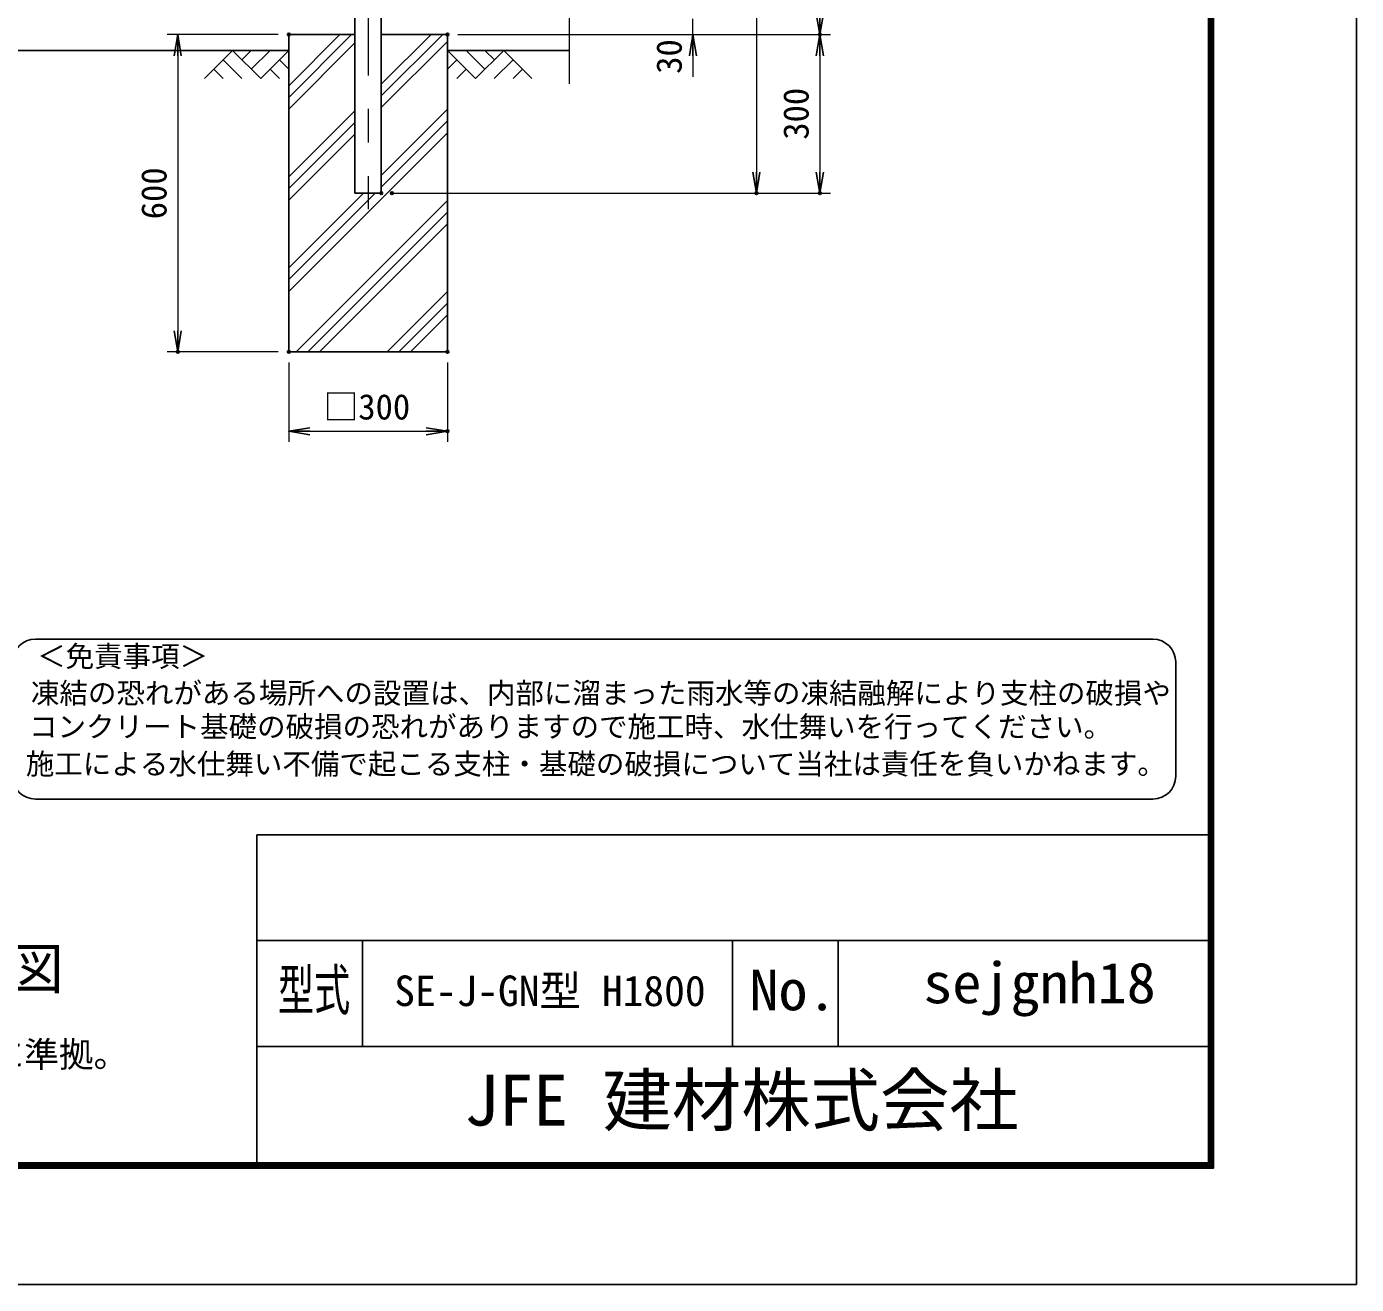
# Model space of a CAD drawing. Units: millimetres, scale not verified. Extents: x -4200 to 4200, y -2970 to 2970.
# Drawn here: x 1685 to 4200, y -2970 to -592 of the extents above; entities that cross this region are included whole.
import ezdxf
from ezdxf.enums import TextEntityAlignment as Align

# ---------------------------------------------------------------- set-up
doc = ezdxf.new("R2010")
doc.units = ezdxf.units.MM
doc.header["$LTSCALE"] = 10
doc.header["$PDMODE"] = 32
doc.header["$PDSIZE"] = 5
doc.linetypes.add('USER2', pattern=[50.8, 31.75, -6.35, 6.35, -6.35])
for name, color, linetype, lineweight in [('0-0_D-TTL-TXT', 7, 'Continuous', 25), ('0-1_D-DCR-HCH', 7, 'Continuous', 13), ('0-2_D-STR1', 1, 'Continuous', 25), ('0-3_D-STR2', 7, 'Continuous', 13), ('0-4_D-BMK', 2, 'USER2', 13), ('0-6_D-STR4', 7, 'Continuous', 25), ('0-7_D-STR-DIM', 7, 'Continuous', 13), ('0-8_0', 7, 'Continuous', 25), ('0-9_Defpoints', 6, 'Continuous', 25), ('0-B_D-BGD', 7, 'Continuous', 25), ('0-C_D-TTL', 7, 'Continuous', 25)]:
    doc.layers.add(name, color=color, linetype=linetype, lineweight=lineweight)
doc.styles.add('ＭＳ ゴシック', font='')
doc.styles.get('ＭＳ ゴシック').set_extended_font_data('MS Gothic')

# ---------------------------------------------------------------- blocks, each defined once
blk = doc.blocks.new('_Open')
at = {"layer": '0-8_0'}
blk.add_line((-10, 1.667), (0, 0), dxfattribs=at)
blk.add_lwpolyline([(-10, -1.667), (0, 0), (-10, 0)], dxfattribs=at)

msp = doc.modelspace()

# ---------------------------------------------------------------- linework, layer by layer
at = {"layer": '0-0_D-TTL-TXT', "color": 2}
for p, q in [((3815.04, -1750.03), (1701.51, -1750.03)), ((3858.25, -2009.3), (3858.25, -1793.24)), ((1701.51, -2052.51), (3815.04, -2052.51))]:
    msp.add_line(p, q, dxfattribs=at)
for centre, start, end in [((1701.51, -1793.24), 90, 180), ((3815.04, -1793.24), 0, 90), ((1701.51, -2009.3), 180, 270), ((3815.04, -2009.3), 270, 0)]:
    msp.add_arc(centre, 43.21, start, end, dxfattribs=at)
at = {"layer": '0-1_D-DCR-HCH'}
for p, q in [((2180.78, -725.82), (2299.58, -607.01)), ((2180.78, -703.72), (2277.49, -607.01)), ((2180.78, -747.91), (2305.78, -622.91)), ((2355.78, -723.13), (2471.9, -607.01)), ((2355.78, -701.03), (2449.8, -607.01)), ((2355.78, -745.22), (2480.78, -620.22)), ((2074.35, -637.01), (2021.14, -690.22)), ((2074.35, -637.01), (2127.57, -690.22)), ((2092.09, -654.75), (2109.83, -637.01)), ((2109.83, -672.49), (2145.3, -637.01)), ((2127.57, -690.22), (2180.78, -637.01)), ((2533.99, -690.22), (2480.78, -637.01)), ((2551.73, -672.49), (2516.25, -637.01)), ((2587.2, -637.01), (2533.99, -690.22)), ((2569.56, -654.84), (2551.73, -637.01)), ((2587.2, -637.01), (2640.42, -690.22)), ((2038.88, -672.49), (2056.7, -690.22)), ((2056.62, -654.75), (2092.25, -690.22)), ((2145.3, -672.49), (2163.12, -690.22)), ((2163.04, -654.75), (2180.78, -672.4)), ((2498.52, -654.75), (2480.78, -672.4)), ((2516.25, -672.49), (2498.44, -690.22)), ((2604.94, -654.75), (2569.3, -690.22)), ((2622.68, -672.49), (2604.86, -690.22)), ((2180.78, -876.03), (2305.78, -751.03)), ((2355.78, -873.34), (2480.78, -748.34)), ((2180.78, -898.13), (2305.78, -773.13)), ((2355.78, -895.44), (2480.78, -770.44)), ((2180.78, -1092.54), (2480.78, -792.54)), ((2180.78, -920.22), (2305.78, -795.22)), ((2180.78, -1070.44), (2344.21, -907.01)), ((2180.78, -1048.34), (2322.11, -907.01)), ((2194.42, -1207.01), (2480.78, -920.65)), ((2216.52, -1207.01), (2480.78, -942.75)), ((2238.62, -1207.01), (2480.78, -964.85)), ((2366.74, -1207.01), (2480.78, -1092.97)), ((2388.83, -1207.01), (2480.78, -1115.06)), ((2410.93, -1207.01), (2480.78, -1137.16))]:
    msp.add_line(p, q, dxfattribs=at)
at = {"layer": '0-2_D-STR1'}
for p, q in [((2305.78, -447.51), (2305.78, -907.01)), ((2355.78, -447.51), (2355.78, -907.01)), ((2355.78, -907.01), (2305.78, -907.01))]:
    msp.add_line(p, q, dxfattribs=at)
at = {"layer": '0-3_D-STR2'}
msp.add_line((2711.46, -700.01), (2711.46, 262.84), dxfattribs=at)
at = {"layer": '0-4_D-BMK'}
msp.add_line((2330.78, 1157.26), (2330.78, -937.01), dxfattribs=at)
at = {"layer": '0-6_D-STR4'}
for p, q in [((2180.78, -607.01), (2180.78, -1207.01)), ((2305.78, -607.01), (2180.78, -607.01)), ((2480.78, -607.01), (2355.78, -607.01)), ((2480.78, -607.01), (2480.78, -1207.01)), ((2480.78, -1207.01), (2180.78, -1207.01))]:
    msp.add_line(p, q, dxfattribs=at)
at = {"layer": '0-7_D-STR-DIM'}
for p, q in [((3065.17, 1087.99), (3065.17, -867.01)), ((2945.17, -607.01), (2945.17, -577.01)), ((2160.78, -607.01), (1950.78, -607.01)), ((2500.78, -607.01), (3205.17, -607.01)), ((2500.78, -607.01), (3205.17, -607.01)), ((2500.78, -607.01), (2965.17, -607.01)), ((1970.78, -647.01), (1970.78, -1167.01)), ((2945.17, -647.01), (2945.17, -687.01)), ((3185.17, -647.01), (3185.17, -867.01)), ((2375.78, -907.01), (3085.17, -907.01)), ((2395.78, -907.01), (3205.17, -907.01)), ((2160.78, -1207.01), (1950.78, -1207.01)), ((2180.78, -1227.01), (2180.78, -1377.01)), ((2480.78, -1227.01), (2480.78, -1377.01)), ((2220.78, -1357.01), (2440.78, -1357.01))]:
    msp.add_line(p, q, dxfattribs=at)
at = {"layer": '0-9_Defpoints'}
for p in [(2180.78, -607.01), (2480.78, -607.01), (2480.78, -607.01), (3185.17, -607.01), (2355.78, -907.01), (2375.78, -907.01), (3065.17, -907.01), (3185.17, -907.01), (1970.78, -1207.01), (2180.78, -1207.01), (2180.78, -1207.01), (2480.78, -1207.01), (2480.78, -1357.01)]:
    msp.add_point(p, dxfattribs=at)
at = {"layer": '0-B_D-BGD'}
for p, q in [((2180.78, -637.01), (480.78, -637.01)), ((2480.78, -637.01), (2711.46, -637.01))]:
    msp.add_line(p, q, dxfattribs=at)
at = {"layer": '0-C_D-TTL'}
for p, q in [((2120, -2120), (2120, -2740)), ((2120, -2120), (3920, -2120)), ((2120, -2320), (3920, -2320)), ((2320, -2320), (2320, -2520)), ((3020, -2320), (3020, -2520)), ((3220, -2320), (3220, -2520)), ((2120, -2520), (3920, -2520))]:
    msp.add_line(p, q, dxfattribs=at)
at = {"layer": '0-C_D-TTL', "color": 2}
msp.add_lwpolyline([(-4200, 2970), (4200, 2970), (4200, -2970), (-4200, -2970)], close=True, dxfattribs=at)
at = {"layer": '0-C_D-TTL'}
for points in [[(-3930, 2750), (3930, 2750), (3930, -2750), (-3930, -2750)], [(-3927.5, 2747.5), (3927.5, 2747.5), (3927.5, -2747.5), (-3927.5, -2747.5)], [(-3925, 2745), (3925, 2745), (3925, -2745), (-3925, -2745)], [(-3922.5, 2742.5), (3922.5, 2742.5), (3922.5, -2742.5), (-3922.5, -2742.5)], [(-3920, 2740), (3920, 2740), (3920, -2740), (-3920, -2740)]]:
    msp.add_lwpolyline(points, close=True, dxfattribs=at)

# ---------------------------------------------------------------- block references
at = {"layer": '0-7_D-STR-DIM', "xscale": 4, "yscale": 4}
for p, rotation in [((3185.17, -607.01), 270), ((1970.78, -607.01), 90), ((2945.17, -607.01), 90), ((3185.17, -607.01), 90), ((3065.17, -907.01), 270), ((3185.17, -907.01), 270), ((1970.78, -1207.01), 270), ((2180.78, -1357.01), 180)]:
    msp.add_blockref('_Open', p, dxfattribs=dict(at, rotation=rotation))
msp.add_blockref('_Open', (2480.78, -1357.01), dxfattribs=at)

# ---------------------------------------------------------------- texts
at = {"layer": '0-0_D-TTL-TXT', "style": 'ＭＳ ゴシック'}
for s, height, p in [('＜免責事項＞ \u3000\u3000', 39.52, (1704.71, -1814.14)), ('凍結の恐れがある場所への設置は、内部に溜まった雨水等の凍結融解により支柱の破損や', 39.52, (1693.02, -1883.7)), ('コンクリート基礎の破損の恐れがありますので施工時、水仕舞いを行ってください。', 39.52, (1689.47, -1947.16)), ('施工による水仕舞い不備で起こる支柱・基礎の破損について当社は責任を負いかねます。 ', 39.52, (1683.43, -2017.59)), ('両開き施錠詳細図', 76.98, (914.94, -2435)), ('SE-J-GN型 H1800', 57.7, (2380.2, -2461.1)), ('（設計条件）風荷重：昭和57年改正 建築基準法・同施行令に基づく風圧力に準拠。', 48.09, (-582.45, -2573.6)), ('JFE 建材株式会社', 96.19, (2512.38, -2698.5))]:
    msp.add_text(s, height=height, dxfattribs=at).set_placement(p, align=Align.BOTTOM_LEFT)
for s, width, p in [('型式', 0.65, (2160.27, -2474.8)), ('sejgnh18', 1.05, (3380.67, -2461.47)), ('No.', 1.05, (3052, -2474.8))]:
    msp.add_text(s, height=76.98, dxfattribs=dict(at, width=width)).set_placement(p, align=Align.BOTTOM_LEFT)
at = {"layer": '0-7_D-STR-DIM', "style": 'ＭＳ ゴシック'}
for s, p in [('30', (2938.42, -681.25)), ('300', (3178.42, -805.89)), ('600', (1964.03, -956.26))]:
    msp.add_text(s, height=48.09, rotation=90, dxfattribs=at).set_placement(p, align=Align.BOTTOM_LEFT)
msp.add_text('□300', height=48.09, dxfattribs=at).set_placement((2246.63, -1349.26), align=Align.BOTTOM_LEFT)

doc.saveas('drawing.dxf')
